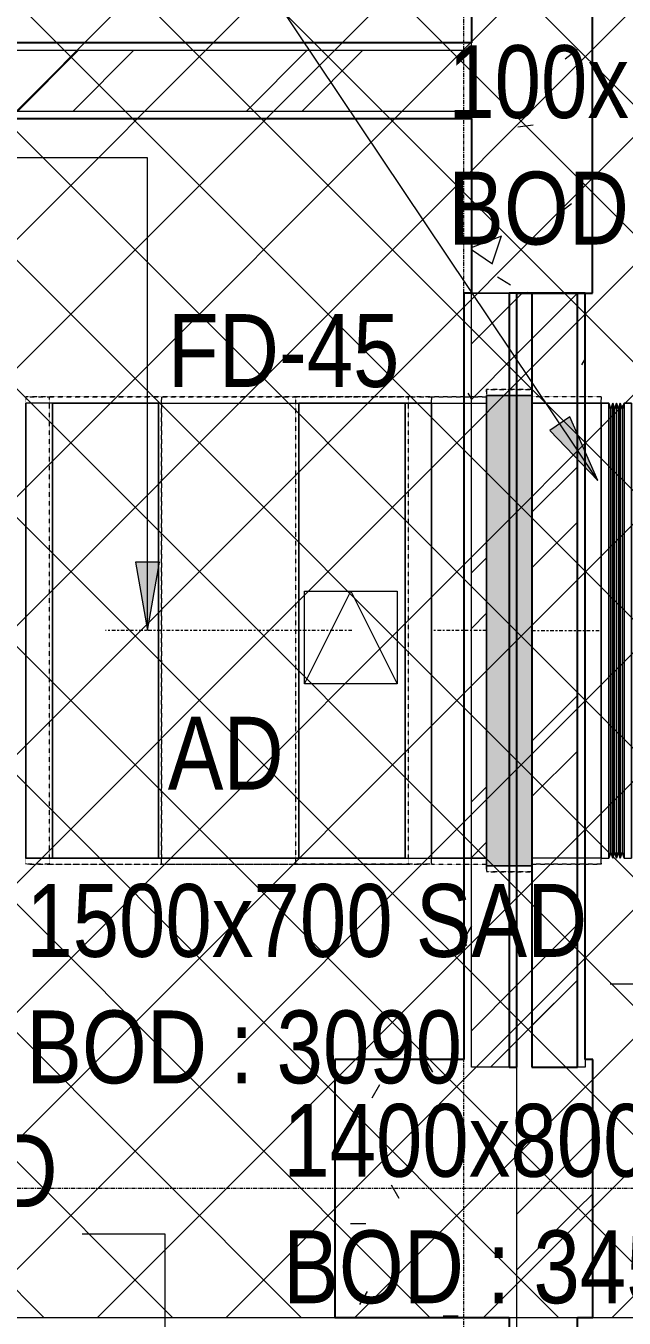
# Model space of a CAD drawing. Header units: inches. Extents: x -83664 to 20107, y -47222 to 19398.
# Drawn here: x -29416 to -27444, y -37192 to -32934 of the extents above; entities that cross this region are included whole.
import ezdxf

# ---------------------------------------------------------------- set-up
doc = ezdxf.new("R2010")
doc.units = ezdxf.units.IN
doc.header["$MEASUREMENT"] = 0
for name, pattern in [('Center', [29.999999, 12, -6, 6, -6]), ('Grid Line', [22.225, 12.7, -3.175, 3.175, -3.175]), ('Hidden 0_50', [1.0584, 0.5292, -0.5292])]:
    doc.linetypes.add(name, pattern=pattern)
doc.layers.add('A-DETL', color=7, linetype='Continuous', lineweight=18, true_color=0x00a600)
doc.layers.add('M-HVAC-DUCT', color=7, linetype='Continuous', lineweight=9, true_color=0xffe97f)
for name, color, linetype, lineweight in [('A-DETL-GENF', 7, 'Continuous', 9), ('A-WALL', 7, 'Continuous', 9), ('A-WALL-PATT', 7, 'Continuous', 25), ('G-ANNO-TEXT', 7, 'Continuous', 9), ('M-HVAC-DUCT-CNTR', 7, 'Center', 9), ('M-HVAC-DUCT-IDEN', 7, 'Continuous', 18), ('S-GRID', 7, 'Continuous', 9)]:
    doc.layers.add(name, color=color, linetype=linetype, lineweight=lineweight)
doc.styles.add('Arial Narrow_21', font='ARIALN.TTF', dxfattribs={"height": 240})
pattern_1 = [(0, (0, 0), (1219.2, 304.8), [50.292, -864.108, 50.292, -864.108, -4876.8]), (0, (0, 0), (1219.2, 304.8), [-1828.8, 50.292, -1778.508, 50.292, -864.108, -2133.6]), (0, (0, 0), (1219.2, 304.8), [-4572, 50.292, -559.308, 50.292, -1473.708]), (120, (457.2, 152.4), (-873.56454, 903.4582), [50.292, -864.108, 50.292, -864.108, -4876.8]), (120, (457.2, 152.4), (-873.56454, 903.4582), [-1828.8, 50.292, -1778.508, 50.292, -864.108, -2133.6]), (120, (457.2, 152.4), (-873.56454, 903.4582), [-4572, 50.292, -559.308, 50.292, -1473.708]), (240, (609.6, 762), (-345.63546, -1208.2582), [50.292, -864.108, 50.292, -864.108, -4876.8]), (240, (609.6, 762), (-345.63546, -1208.2582), [-1828.8, 50.292, -1778.508, 50.292, -864.108, -2133.6]), (240, (609.6, 762), (-345.63546, -1208.2582), [-4572, 50.292, -559.308, 50.292, -1473.708])]
pattern_2 = [(45, (0, 0), (-377.1708, 377.1708), []), (45, (0, 571.5), (-377.1708, 377.1708), [])]

# ---------------------------------------------------------------- blocks, each defined once
blk = doc.blocks.new('GCE-DA-Fire Damper-Rectangular - Standard-V130-FIRST FLOOR AC CONDITIONING LAYOUT - PART A')
at = {"layer": 'A-DETL-GENF', "true_color": 0xff7f00}
blk.add_hatch(color=30, dxfattribs=at).paths.add_polyline_path([(75, -775), (-75, -775), (-75, 775), (75, 775), (75, 333.6)])
at = {"layer": 'A-DETL-GENF', "color": 30, "true_color": 0xff7f00}
for p, q in [((75, 775), (-75, 775)), ((-75, 775), (-75, -775)), ((75, -775), (75, 775)), ((-75, -775), (75, -775))]:
    blk.add_line(p, q, dxfattribs=at)
at = {"layer": 'M-HVAC-DUCT', "color": 30, "true_color": 0xff7f00}
for p, q in [((-75, -775), (-75, 775)), ((-75, 775), (75, 775)), ((75, 775), (75, -775)), ((75, -775), (-75, -775))]:
    blk.add_line(p, q, dxfattribs=at)
blk = doc.blocks.new('M_Rec Elbow - Radius - 0_75W-9033286-FIRST FLOOR AC CONDITIONING LAYOUT - PART A')
at = {"layer": 'M-HVAC-DUCT', "color": 30, "true_color": 0xff7f00}
for p, q in [((123290.8, 64195.6), (122940.8, 64195.6)), ((122940.8, 64195.6), (122940.8, 62695.6)), ((122940.8, 64195.6), (123378.3, 64195.6)), ((123290.8, 62695.6), (123290.8, 64195.6)), ((123378.3, 64195.6), (123290.8, 64195.6)), ((123378.3, 64195.6), (123378.3, 62695.6)), ((123378.3, 62695.6), (123378.3, 64195.6)), ((122940.8, 62695.6), (123290.8, 62695.6)), ((122940.8, 62695.6), (123378.3, 62695.6)), ((123290.8, 62695.6), (123378.3, 62695.6))]:
    blk.add_line(p, q, dxfattribs=at)
blk = doc.blocks.new('M_Rec Elbow - Radius - 0_75W-V182-FIRST FLOOR AC CONDITIONING LAYOUT - PART A')
at = {"layer": 'M-HVAC-DUCT', "color": 30, "true_color": 0xff7f00}
for p, q in [((122040.4, 62695.6), (122040.4, 64195.6)), ((122040.4, 64195.6), (122040.4, 62695.6)), ((122127.9, 64195.6), (122040.4, 64195.6)), ((122477.9, 64195.6), (122040.4, 64195.6)), ((122127.9, 62695.6), (122127.9, 64195.6)), ((122127.9, 64195.6), (122477.9, 64195.6)), ((122477.9, 64195.6), (122477.9, 62695.6)), ((122040.4, 62695.6), (122127.9, 62695.6)), ((122477.9, 62695.6), (122040.4, 62695.6)), ((122477.9, 62695.6), (122127.9, 62695.6))]:
    blk.add_line(p, q, dxfattribs=at)
blk = doc.blocks.new('Bmt_ME_DUCRectangular Flexible connection_FCU - Standard-9576297-FIRST FLOOR AC CONDITIONING LAYOUT - PART A')
at = {"layer": 'M-HVAC-DUCT', "color": 30, "true_color": 0xff7f00}
for p, q in [((-50, -750), (-50, 750)), ((-50, 750), (-50, -750)), ((-50, 750), (-25, 750)), ((-50, 750), (-25, 750)), ((-25, -750), (-25, 750)), ((-25, 750), (-25, -750)), ((-25, 750), (-25, -750)), ((-25, -750), (-25, 750)), ((-25, 750), (-18.75, 730)), ((-18.75, 730), (-25, 750)), ((-12.5, 750), (-18.75, 730)), ((-18.75, 730), (-12.5, 750)), ((-18.75, -730), (-18.75, 730)), ((-18.75, 730), (-18.75, -730)), ((-12.5, 750), (-6.25, 730)), ((-6.25, 730), (-12.5, 750)), ((-12.5, 750), (-12.5, -750)), ((-12.5, -750), (-12.5, 750)), ((0, 750), (-6.25, 730)), ((-6.25, 730), (0, 750)), ((-6.25, 730), (-6.25, -730)), ((-6.25, 730), (-6.25, -730)), ((0, 750), (6.25, 730)), ((6.25, 730), (0, 750)), ((0, -750), (0, 750)), ((0, 750), (0, -750)), ((12.5, 750), (6.25, 730)), ((6.25, 730), (12.5, 750)), ((6.25, -730), (6.25, 730)), ((6.25, -730), (6.25, 730)), ((12.5, 750), (18.75, 730)), ((18.75, 730), (12.5, 750)), ((12.5, 750), (12.5, -750)), ((12.5, -750), (12.5, 750)), ((25, 750), (18.75, 730)), ((18.75, 730), (25, 750)), ((18.75, -730), (18.75, 730)), ((18.75, -730), (18.75, 730)), ((25, -750), (25, 750)), ((25, 750), (25, -750)), ((25, 750), (50, 750)), ((25, 750), (50, 750)), ((25, 750), (25, -750)), ((25, -750), (25, 750)), ((50, -750), (50, 750)), ((50, 750), (50, -750)), ((-25, -750), (-50, -750)), ((-50, -750), (-25, -750)), ((-25, -750), (-18.75, -730)), ((-18.75, -730), (-25, -750)), ((-12.5, -750), (-18.75, -730)), ((-18.75, -730), (-12.5, -750)), ((-12.5, -750), (-6.25, -730)), ((-6.25, -730), (-12.5, -750)), ((0, -750), (-6.25, -730)), ((-6.25, -730), (0, -750)), ((0, -750), (6.25, -730)), ((6.25, -730), (0, -750)), ((12.5, -750), (6.25, -730)), ((6.25, -730), (12.5, -750)), ((12.5, -750), (18.75, -730)), ((18.75, -730), (12.5, -750)), ((25, -750), (18.75, -730)), ((18.75, -730), (25, -750)), ((25, -750), (50, -750)), ((50, -750), (25, -750))]:
    blk.add_line(p, q, dxfattribs=at)
blk = doc.blocks.new('TEMW-SMBZ-HO-BM-HVAC-00002_rvt-1-FIRST FLOOR AC CONDITIONING LAYOUT - PART A')
at = {"layer": 'M-HVAC-DUCT', "color": 30, "linetype": 'Hidden 0_50', "true_color": 0xff7f00}
for p, q in [((122487.9, 64215.6), (122040.4, 64215.6)), ((122040.4, 64215.6), (122117.9, 64215.6)), ((122040.4, 64215.6), (122040.4, 62675.6)), ((122487.9, 64215.6), (122117.9, 64215.6)), ((122117.9, 64215.6), (122117.9, 62675.6)), ((122117.9, 64215.6), (122930.8, 64215.6)), ((122487.9, 64215.6), (122117.9, 64215.6)), ((122117.9, 64215.6), (122117.9, 62675.6)), ((122487.9, 62675.6), (122487.9, 64215.6)), ((123300.8, 64215.6), (122487.9, 64215.6)), ((122487.9, 64215.6), (122487.9, 62675.6)), ((123378.3, 64215.6), (122930.8, 64215.6)), ((122930.8, 64215.6), (123300.8, 64215.6)), ((122930.8, 62675.6), (122930.8, 64215.6)), ((122930.8, 62675.6), (122930.8, 64215.6)), ((122930.8, 64215.6), (123300.8, 64215.6)), ((123300.8, 64215.6), (123378.3, 64215.6)), ((123300.8, 64215.6), (123300.8, 62675.6)), ((123300.8, 64215.6), (123300.8, 62675.6)), ((123378.3, 64215.6), (123378.3, 62675.6)), ((123378.3, 62675.6), (123378.3, 64215.6)), ((123559.3, 64215.6), (123378.3, 64215.6)), ((123378.3, 64215.6), (123559.3, 64215.6)), ((123378.3, 62675.6), (123378.3, 64215.6)), ((123378.3, 62675.6), (123378.3, 64215.6)), ((123709.3, 64240.6), (123559.3, 64240.6)), ((123559.3, 64240.6), (123559.3, 62650.6)), ((123559.3, 62650.6), (123559.3, 64240.6)), ((123559.3, 64240.6), (123709.3, 64240.6)), ((123559.3, 64215.6), (123559.3, 62675.6)), ((123559.3, 62675.6), (123559.3, 64215.6)), ((123709.3, 62650.6), (123709.3, 64240.6)), ((123709.3, 64240.6), (123709.3, 62650.6)), ((123709.3, 62675.6), (123709.3, 64215.6)), ((123709.3, 64215.6), (123709.3, 62675.6)), ((123937.9, 64215.6), (123709.3, 64215.6)), ((123937.9, 64215.6), (123709.3, 64215.6)), ((123937.9, 62675.6), (123937.9, 64215.6)), ((123937.9, 64215.6), (123937.9, 62675.6)), ((122117.9, 62675.6), (122040.4, 62675.6)), ((122040.4, 62675.6), (122487.9, 62675.6)), ((122117.9, 62675.6), (122487.9, 62675.6)), ((122117.9, 62675.6), (122930.8, 62675.6)), ((122117.9, 62675.6), (122487.9, 62675.6)), ((122487.9, 62675.6), (123300.8, 62675.6)), ((123300.8, 62675.6), (122930.8, 62675.6)), ((122930.8, 62675.6), (123378.3, 62675.6)), ((123300.8, 62675.6), (122930.8, 62675.6)), ((123378.3, 62675.6), (123300.8, 62675.6)), ((123378.3, 62675.6), (123559.3, 62675.6)), ((123378.3, 62675.6), (123559.3, 62675.6)), ((123559.3, 62650.6), (123709.3, 62650.6)), ((123709.3, 62650.6), (123559.3, 62650.6)), ((123709.3, 62675.6), (123937.9, 62675.6)), ((123937.9, 62675.6), (123709.3, 62675.6))]:
    blk.add_line(p, q, dxfattribs=at)
at = {"layer": 'M-HVAC-DUCT', "color": 30, "true_color": 0xff7f00}
for p, q in [((122477.9, 64195.6), (122127.9, 64195.6)), ((122127.9, 64195.6), (122127.9, 62695.6)), ((122127.9, 64195.6), (122940.8, 64195.6)), ((122477.9, 62695.6), (122477.9, 64195.6)), ((122477.9, 64195.6), (123290.8, 64195.6)), ((122940.8, 62695.6), (122940.8, 64195.6)), ((122940.8, 64195.6), (123290.8, 64195.6)), ((123290.8, 64195.6), (123290.8, 62695.6)), ((123378.3, 62695.6), (123378.3, 64195.6)), ((123378.3, 64195.6), (123378.3, 62695.6)), ((123378.3, 64195.6), (123559.3, 64195.6)), ((123378.3, 64195.6), (123559.3, 64195.6)), ((123559.3, 62695.6), (123559.3, 64195.6)), ((123559.3, 64195.6), (123559.3, 62695.6)), ((123709.3, 64195.6), (123709.3, 62695.6)), ((123709.3, 62695.6), (123709.3, 64195.6)), ((123709.3, 64195.6), (123937.9, 64195.6)), ((123937.9, 64195.6), (123709.3, 64195.6)), ((123937.9, 64195.6), (123937.9, 62695.6)), ((123937.9, 62695.6), (123937.9, 64195.6)), ((122127.9, 62695.6), (122477.9, 62695.6)), ((122940.8, 62695.6), (122127.9, 62695.6)), ((122477.9, 62695.6), (123290.8, 62695.6)), ((123290.8, 62695.6), (122940.8, 62695.6)), ((123559.3, 62695.6), (123378.3, 62695.6)), ((123378.3, 62695.6), (123559.3, 62695.6)), ((123937.9, 62695.6), (123709.3, 62695.6)), ((123937.9, 62695.6), (123709.3, 62695.6))]:
    blk.add_line(p, q, dxfattribs=at)
at = {"layer": 'M-HVAC-DUCT-CNTR', "color": 30, "true_color": 0xff7f00}
for p, q in [((123115.8, 63445.6), (122302.9, 63445.6)), ((123559.3, 63445.6), (123378.3, 63445.6)), ((123709.3, 63445.6), (123937.9, 63445.6))]:
    blk.add_line(p, q, dxfattribs=at)
at = {"layer": 'M-HVAC-DUCT', "color": 6, "linetype": 'Hidden 0_50', "lineweight": 9, "true_color": 0xff00ff, "extrusion": (0, 0, -1)}
blk.add_blockref('GCE-DA-Fire Damper-Rectangular - Standard-V130-FIRST FLOOR AC CONDITIONING LAYOUT - PART A', (-123634.3, 63445.6), dxfattribs=at)
at = {"layer": 'M-HVAC-DUCT', "color": 6, "linetype": 'Hidden 0_50', "lineweight": 9, "true_color": 0xff00ff}
for name in ['M_Rec Elbow - Radius - 0_75W-V182-FIRST FLOOR AC CONDITIONING LAYOUT - PART A', 'M_Rec Elbow - Radius - 0_75W-9033286-FIRST FLOOR AC CONDITIONING LAYOUT - PART A']:
    blk.add_blockref(name, (0, 0), dxfattribs=at)
at = {"layer": 'M-HVAC-DUCT', "color": 6, "linetype": 'Hidden 0_50', "lineweight": 9, "true_color": 0xff00ff, "extrusion": (0, 0, -1), "rotation": 180}
blk.add_blockref('Bmt_ME_DUCRectangular Flexible connection_FCU - Standard-9576297-FIRST FLOOR AC CONDITIONING LAYOUT - PART A', (-123987.9, 63445.6), dxfattribs=at)
blk = doc.blocks.new('TEMW-SMBZ-HO-BM-HVAC-00002_rvt-2-FIRST FLOOR AC CONDITIONING LAYOUT - PART A')
at = {"layer": 'M-HVAC-DUCT', "color": 30, "linetype": 'Hidden 0_50', "true_color": 0xff7f00}
for p, q in [((122487.9, 64215.6), (122040.4, 64215.6)), ((122040.4, 64215.6), (122117.9, 64215.6)), ((122040.4, 64215.6), (122040.4, 62675.6)), ((122487.9, 64215.6), (122117.9, 64215.6)), ((122117.9, 64215.6), (122117.9, 62675.6)), ((122117.9, 64215.6), (122930.8, 64215.6)), ((122487.9, 64215.6), (122117.9, 64215.6)), ((122117.9, 64215.6), (122117.9, 62675.6)), ((122487.9, 62675.6), (122487.9, 64215.6)), ((123300.8, 64215.6), (122487.9, 64215.6)), ((122487.9, 64215.6), (122487.9, 62675.6)), ((123378.3, 64215.6), (122930.8, 64215.6)), ((122930.8, 64215.6), (123300.8, 64215.6)), ((122930.8, 62675.6), (122930.8, 64215.6)), ((122930.8, 62675.6), (122930.8, 64215.6)), ((122930.8, 64215.6), (123300.8, 64215.6)), ((123300.8, 64215.6), (123378.3, 64215.6)), ((123300.8, 64215.6), (123300.8, 62675.6)), ((123300.8, 64215.6), (123300.8, 62675.6)), ((123378.3, 64215.6), (123378.3, 62675.6)), ((123378.3, 62675.6), (123378.3, 64215.6)), ((123559.3, 64215.6), (123378.3, 64215.6)), ((123378.3, 64215.6), (123559.3, 64215.6)), ((123378.3, 62675.6), (123378.3, 64215.6)), ((123378.3, 62675.6), (123378.3, 64215.6)), ((123709.3, 64240.6), (123559.3, 64240.6)), ((123559.3, 64240.6), (123559.3, 62650.6)), ((123559.3, 62650.6), (123559.3, 64240.6)), ((123559.3, 64240.6), (123709.3, 64240.6)), ((123559.3, 64215.6), (123559.3, 62675.6)), ((123559.3, 62675.6), (123559.3, 64215.6)), ((123709.3, 62650.6), (123709.3, 64240.6)), ((123709.3, 64240.6), (123709.3, 62650.6)), ((123709.3, 62675.6), (123709.3, 64215.6)), ((123709.3, 64215.6), (123709.3, 62675.6)), ((123937.9, 64215.6), (123709.3, 64215.6)), ((123937.9, 64215.6), (123709.3, 64215.6)), ((123937.9, 62675.6), (123937.9, 64215.6)), ((123937.9, 64215.6), (123937.9, 62675.6)), ((122117.9, 62675.6), (122040.4, 62675.6)), ((122040.4, 62675.6), (122487.9, 62675.6)), ((122117.9, 62675.6), (122487.9, 62675.6)), ((122117.9, 62675.6), (122930.8, 62675.6)), ((122117.9, 62675.6), (122487.9, 62675.6)), ((122487.9, 62675.6), (123300.8, 62675.6)), ((123300.8, 62675.6), (122930.8, 62675.6)), ((122930.8, 62675.6), (123378.3, 62675.6)), ((123300.8, 62675.6), (122930.8, 62675.6)), ((123378.3, 62675.6), (123300.8, 62675.6)), ((123378.3, 62675.6), (123559.3, 62675.6)), ((123378.3, 62675.6), (123559.3, 62675.6)), ((123559.3, 62650.6), (123709.3, 62650.6)), ((123709.3, 62650.6), (123559.3, 62650.6)), ((123709.3, 62675.6), (123937.9, 62675.6)), ((123937.9, 62675.6), (123709.3, 62675.6))]:
    blk.add_line(p, q, dxfattribs=at)
at = {"layer": 'M-HVAC-DUCT', "color": 30, "true_color": 0xff7f00}
for p, q in [((122477.9, 64195.6), (122127.9, 64195.6)), ((122127.9, 64195.6), (122127.9, 62695.6)), ((122127.9, 64195.6), (122940.8, 64195.6)), ((122477.9, 62695.6), (122477.9, 64195.6)), ((122477.9, 64195.6), (123290.8, 64195.6)), ((122940.8, 62695.6), (122940.8, 64195.6)), ((122940.8, 64195.6), (123290.8, 64195.6)), ((123290.8, 64195.6), (123290.8, 62695.6)), ((123378.3, 62695.6), (123378.3, 64195.6)), ((123378.3, 64195.6), (123378.3, 62695.6)), ((123378.3, 64195.6), (123559.3, 64195.6)), ((123378.3, 64195.6), (123559.3, 64195.6)), ((123559.3, 62695.6), (123559.3, 64195.6)), ((123559.3, 64195.6), (123559.3, 62695.6)), ((123709.3, 64195.6), (123709.3, 62695.6)), ((123709.3, 62695.6), (123709.3, 64195.6)), ((123709.3, 64195.6), (123937.9, 64195.6)), ((123937.9, 64195.6), (123709.3, 64195.6)), ((123937.9, 64195.6), (123937.9, 62695.6)), ((123937.9, 62695.6), (123937.9, 64195.6)), ((122127.9, 62695.6), (122477.9, 62695.6)), ((122940.8, 62695.6), (122127.9, 62695.6)), ((122477.9, 62695.6), (123290.8, 62695.6)), ((123290.8, 62695.6), (122940.8, 62695.6)), ((123559.3, 62695.6), (123378.3, 62695.6)), ((123378.3, 62695.6), (123559.3, 62695.6)), ((123937.9, 62695.6), (123709.3, 62695.6)), ((123937.9, 62695.6), (123709.3, 62695.6))]:
    blk.add_line(p, q, dxfattribs=at)
at = {"layer": 'M-HVAC-DUCT-CNTR', "color": 30, "true_color": 0xff7f00}
for p, q in [((123115.8, 63445.6), (122302.9, 63445.6)), ((123559.3, 63445.6), (123378.3, 63445.6)), ((123709.3, 63445.6), (123937.9, 63445.6))]:
    blk.add_line(p, q, dxfattribs=at)
at = {"layer": 'M-HVAC-DUCT', "color": 6, "linetype": 'Hidden 0_50', "lineweight": 9, "true_color": 0xff00ff, "extrusion": (0, 0, -1)}
blk.add_blockref('GCE-DA-Fire Damper-Rectangular - Standard-V130-FIRST FLOOR AC CONDITIONING LAYOUT - PART A', (-123634.3, 63445.6), dxfattribs=at)
at = {"layer": 'M-HVAC-DUCT', "color": 6, "linetype": 'Hidden 0_50', "lineweight": 9, "true_color": 0xff00ff}
for name in ['M_Rec Elbow - Radius - 0_75W-V182-FIRST FLOOR AC CONDITIONING LAYOUT - PART A', 'M_Rec Elbow - Radius - 0_75W-9033286-FIRST FLOOR AC CONDITIONING LAYOUT - PART A']:
    blk.add_blockref(name, (0, 0), dxfattribs=at)
at = {"layer": 'M-HVAC-DUCT', "color": 6, "linetype": 'Hidden 0_50', "lineweight": 9, "true_color": 0xff00ff, "extrusion": (0, 0, -1), "rotation": 180}
blk.add_blockref('Bmt_ME_DUCRectangular Flexible connection_FCU - Standard-9576297-FIRST FLOOR AC CONDITIONING LAYOUT - PART A', (-123987.9, 63445.6), dxfattribs=at)
blk = doc.blocks.new('SMBZ_Hospital Arch Model_2026_01_29_rvt-1-FIRST FLOOR AC CONDITIONING LAYOUT - PART A')
at = {"layer": 'A-WALL-PATT', "lineweight": 9, "true_color": 0xbbbbbb}
h = blk.add_hatch(dxfattribs=at)
h.set_pattern_fill('FP_14', color=9, style=0, pattern_type=2)
h.set_pattern_definition([(50, (0, 0), (1093.1044, -95.634), [114.3, -1257.3]), (355, (0, 0), (-211.4575, 1146.341), [91.44, -1005.84]), (100.451, (91.1, -8), (881.656, 1050.7), [97.14, -1068.54]), (46.184, (0, 304.8), (1626.475, -252.257), [171.45, -1885.95]), (96.636, (135.5, 283.8), (1424.416, 1484.565), [145.71, -1602.811]), (351.184, (0, 304.8), (1424.43, 1484.551), [137.16, -1508.76]), (21, (152.4, 228.6), (909.6863, -613.591), [114.3, -1257.3]), (326, (152.4, 228.6), (370.812, 1105.129), [91.44, -1005.84]), (71.451, (228.2, 177.5), (1280.503, 491.528), [97.14, -1068.54]), (37.5, (0, 0), (18.5313, 507.3303), [50.292, -943.356, 50.292, -970.788, -1009.65]), (37.5, (0, 0), (18.5313, 507.3303), [-2014.728, 50.292, -959.358]), (7.5, (0, 0), (400.9178, 601.0836), [50.292, -531.876, 50.292, -920.496, -384.81]), (7.5, (0, 0), (400.9178, 601.0836), [-1552.956, 50.292, -334.518]), (327.5, (-339.85, 0), (813.5452, -34.3737), [50.292, -330.708, 50.292, -1138.428, -1577.34]), (327.5, (-339.85, 0), (813.5452, -34.3737), [-1569.72, 50.292, -1527.048]), (317.5, (-492.25, 0), (888.7755, 152.56), [50.292, -445.008, 50.292, -739.14, -1120.14]), (317.5, (-492.25, 0), (888.7755, 152.56), [-1284.732, 50.292, -1069.848])])
h.paths.add_polyline_path([(123659.3, 64557.7), (123909.3, 64557.7), (123909.3, 70207.7), (123509.3, 70207.7), (123509.3, 64557.7)])
h = blk.add_hatch(dxfattribs=at)
h.set_pattern_fill('FP_13', color=9, style=0, pattern_type=2)
h.set_pattern_definition(pattern_1)
h.paths.add_polyline_path([(123509.3, 65357.7), (123509.3, 65382.7), (120109.4, 65382.7), (120109.4, 65357.7), (123421.1, 65357.7)])
h = blk.add_hatch(dxfattribs=at)
h.set_pattern_fill('FP_12', color=9, style=0, pattern_type=2)
h.set_pattern_definition(pattern_2)
h.paths.add_polyline_path([(123509.3, 65157.7), (123509.3, 65357.7), (120109.4, 65357.7), (120109.4, 65157.7), (123421.1, 65157.7)])
h = blk.add_hatch(dxfattribs=at)
h.set_pattern_fill('FP_13', color=9, style=0, pattern_type=2)
h.set_pattern_definition(pattern_1)
h.paths.add_polyline_path([(123509.3, 62007.7), (123509.3, 64557.7), (123484.3, 64557.7), (123484.3, 62007.7)])
h = blk.add_hatch(dxfattribs=at)
h.set_pattern_fill('FP_12', color=9, style=0, pattern_type=2)
h.set_pattern_definition(pattern_2)
h.paths.add_polyline_path([(123634.3, 62007.7), (123659.3, 62007.7), (123659.3, 62670.6), (123559.3, 62670.6), (123559.3, 64220.6), (123659.3, 64220.6), (123659.3, 64557.7), (123509.3, 64557.7), (123509.3, 62007.7)])
h = blk.add_hatch(dxfattribs=at)
h.set_pattern_fill('FP_13', color=9, style=0, pattern_type=2)
h.set_pattern_definition(pattern_1)
h.paths.add_polyline_path([(123659.3, 58732.7), (123659.3, 62670.6), (123634.3, 62670.6), (123634.3, 58732.7)])
h.paths.add_polyline_path([(123659.3, 64220.6), (123659.3, 64557.7), (123634.3, 64557.7), (123634.3, 64220.6), (123656, 64220.6)])
h = blk.add_hatch(dxfattribs=at)
h.set_pattern_fill('FP_12', color=9, style=0, pattern_type=2)
h.set_pattern_definition(pattern_2)
h.paths.add_polyline_path([(123859.3, 58707.7), (123859.3, 64557.7), (123659.3, 64557.7), (123659.3, 64220.6), (123709.3, 64220.6), (123709.3, 62670.6), (123659.3, 62670.6), (123659.3, 58707.7)])
h.paths.add_polyline_path([(123718.9, 59707.7), (123671.8, 59707.7), (123671.8, 61157.7), (123821.8, 61157.7), (123821.8, 59707.7), (123738.9, 59707.7)])
h = blk.add_hatch(dxfattribs=at)
h.set_pattern_fill('FP_12', color=9, style=0, pattern_type=2)
h.set_pattern_definition(pattern_2)
h.paths.add_polyline_path([(123816.6, 62007.7), (123859.3, 62007.7), (123859.3, 64557.7), (123709.3, 64557.7), (123709.3, 62007.7)])
h = blk.add_hatch(dxfattribs=at)
h.set_pattern_fill('FP_13', color=9, style=0, pattern_type=2)
h.set_pattern_definition(pattern_1)
h.paths.add_polyline_path([(123884.3, 62007.7), (123884.3, 64557.7), (123859.3, 64557.7), (123859.3, 62007.7)])
h = blk.add_hatch(dxfattribs=at)
h.set_pattern_fill('FP_13', color=9, style=0, pattern_type=2)
h.set_pattern_definition(pattern_1)
h.paths.add_polyline_path([(123634.3, 61182.7), (123634.3, 62007.7), (123484.3, 62007.7), (123484.3, 62032.7), (123059.4, 62032.7), (123059.4, 61182.7), (123421.1, 61182.7)])
h = blk.add_hatch(dxfattribs=at)
h.set_pattern_fill('FP_12', color=9, style=0, pattern_type=2)
h.set_pattern_definition(pattern_2)
h.paths.add_polyline_path([(123859.3, 61182.7), (123909.4, 61182.7), (123909.4, 62032.7), (123884.3, 62032.7), (123884.3, 62007.7), (123859.3, 62007.7), (123859.3, 61259.2)])
at = {"layer": 'A-WALL', "color": 9, "lineweight": 25, "true_color": 0xbbbbbb}
for p, q in [((123509.3, 70182.7), (123509.3, 65382.7)), ((123909.3, 64557.7), (123909.3, 70207.7)), ((123509.3, 65382.7), (120109.4, 65382.7)), ((120109.4, 65132.7), (123509.3, 65132.7)), ((123509.3, 65132.7), (123509.3, 64557.7)), ((123484.3, 64557.7), (123484.3, 62032.7)), ((123509.3, 64557.7), (123484.3, 64557.7)), ((123634.3, 64557.7), (123634.3, 62007.7)), ((123859.3, 64557.7), (123634.3, 64557.7)), ((123659.3, 62007.7), (123659.3, 64557.7)), ((123659.3, 64557.7), (123909.3, 64557.7)), ((123884.3, 64557.7), (123709.3, 64557.7)), ((123709.3, 64557.7), (123709.3, 62007.7)), ((123859.3, 62007.7), (123859.3, 64557.7)), ((123884.3, 62032.7), (123884.3, 64557.7)), ((123059.4, 62032.7), (123059.4, 61182.7)), ((123484.3, 62032.7), (123059.4, 62032.7)), ((123634.3, 62007.7), (123659.3, 62007.7)), ((123709.3, 62007.7), (123859.3, 62007.7)), ((123909.4, 62032.7), (123884.3, 62032.7)), ((123909.4, 61182.7), (123909.4, 62032.7)), ((123059.4, 61182.7), (123634.3, 61182.7)), ((123634.3, 61182.7), (123634.3, 58732.7)), ((123859.3, 61182.7), (123909.4, 61182.7)), ((123859.3, 58732.7), (123859.3, 61182.7))]:
    blk.add_line(p, q, dxfattribs=at)
at = {"layer": 'A-WALL', "color": 9, "true_color": 0xbbbbbb}
for p, q in [((123509.3, 70182.7), (123509.3, 65382.7)), ((123909.3, 64557.7), (123909.3, 70207.7)), ((123509.3, 65382.7), (120109.4, 65382.7)), ((123509.3, 65357.7), (123509.3, 65382.7)), ((120109.4, 65357.7), (123509.3, 65357.7)), ((123509.3, 65157.7), (123509.3, 65357.7)), ((120109.4, 65157.7), (123509.3, 65157.7)), ((123509.3, 65132.7), (123509.3, 65157.7)), ((120109.4, 65132.7), (123509.3, 65132.7)), ((123509.3, 65132.7), (123509.3, 64557.7)), ((123484.3, 64557.7), (123484.3, 62032.7)), ((123484.3, 64557.7), (123509.3, 64557.7)), ((123509.3, 62007.7), (123509.3, 64557.7)), ((123659.3, 64557.7), (123509.3, 64557.7)), ((123509.3, 64557.7), (123659.3, 64557.7)), ((123634.3, 64557.7), (123634.3, 62007.7)), ((123659.3, 62007.7), (123659.3, 64557.7)), ((123659.3, 61182.7), (123659.3, 64557.7)), ((123709.3, 64557.7), (123709.3, 62007.7)), ((123859.3, 64557.7), (123859.3, 62007.7)), ((123859.3, 62007.7), (123859.3, 64557.7)), ((123884.3, 62032.7), (123884.3, 64557.7)), ((123909.3, 64557.7), (123884.3, 64557.7)), ((123059.4, 61182.7), (123059.4, 62032.7)), ((123059.4, 62032.7), (123484.3, 62032.7)), ((123634.3, 62007.7), (123509.3, 62007.7)), ((123659.3, 62007.7), (123634.3, 62007.7)), ((123859.3, 62007.7), (123709.3, 62007.7)), ((123884.3, 62007.7), (123859.3, 62007.7)), ((123884.3, 62032.7), (123884.3, 62007.7)), ((123884.3, 62032.7), (123909.4, 62032.7)), ((123909.4, 62032.7), (123909.4, 61182.7)), ((123634.3, 61182.7), (123059.4, 61182.7)), ((123634.3, 61182.7), (123634.3, 58732.7)), ((123659.3, 58732.7), (123659.3, 61182.7)), ((123909.4, 61182.7), (123859.3, 61182.7)), ((123859.3, 58732.7), (123859.3, 61182.7))]:
    blk.add_line(p, q, dxfattribs=at)

msp = doc.modelspace()

# ---------------------------------------------------------------- hatches: boundary and pattern name
at = {"layer": 'A-DETL-GENF', "true_color": 0xff0000}
h = msp.add_hatch(dxfattribs=at)
h.set_pattern_fill('FP_59', color=1, style=0, pattern_type=2)
h.set_pattern_definition([(45, (-151456.65, -98372.2), (-212.13203, 212.13203), []), (135, (-151456.65, -98372.2), (-212.13203, -212.13203), [])])
h.paths.add_polyline_path([(-62993, -37189.5), (-27297.3, -37189.5), (-27297.3, -98.4), (-62993, -98.4), (-62993, -33333)])
at = {"layer": 'G-ANNO-TEXT'}
msp.add_hatch(color=256, dxfattribs=at).paths.add_polyline_path([(-27529.8, -34431.5), (-27622.2, -34222.5), (-27688.1, -34266.7)])
at = {"layer": 'M-HVAC-DUCT-IDEN', "lineweight": 9}
msp.add_hatch(color=256, dxfattribs=at).paths.add_polyline_path([(-29014.9, -34926.6), (-28975.3, -34701.6), (-29054.6, -34701.6)])

# ---------------------------------------------------------------- linework, layer by layer
at = {"layer": 'A-DETL', "color": 7, "lineweight": 9}
for p, q in [((-28497, -34796.7), (-28191.6, -34796.7)), ((-28497, -35102.1), (-28497, -34796.7)), ((-28497, -35102.1), (-28344.3, -34796.7)), ((-28344.3, -34796.7), (-28191.6, -35102.1)), ((-28191.6, -34796.7), (-28191.6, -35102.1)), ((-28191.6, -35102.1), (-28497, -35102.1))]:
    msp.add_line(p, q, dxfattribs=at)
at = {"layer": 'A-DETL', "color": 1, "lineweight": 9, "true_color": 0xff0000}
msp.add_line((-62993, -37189.5), (-27297.3, -37189.5), dxfattribs=at)
at = {"layer": 'G-ANNO-TEXT'}
for p, q in [((-27529.8, -34431.5), (-29660.2, -31255.8)), ((-27622.2, -34222.5), (-27688.1, -34266.7)), ((-27529.8, -34431.5), (-27622.2, -34222.5)), ((-27688.1, -34266.7), (-27529.8, -34431.5))]:
    msp.add_line(p, q, dxfattribs=at)
at = {"layer": 'M-HVAC-DUCT-IDEN', "lineweight": 9}
for p, q in [((-29014.9, -33368.8), (-29542.8, -33368.8)), ((-29014.9, -34926.6), (-29014.9, -33368.8)), ((-28975.3, -34701.6), (-29054.6, -34701.6)), ((-29054.6, -34701.6), (-29014.9, -34926.6)), ((-29014.9, -34926.6), (-28975.3, -34701.6)), ((-27069.4, -36091.2), (-27490.2, -36091.2)), ((-28957.1, -36915.8), (-29230.4, -36915.8)), ((-28957.1, -38039.5), (-28957.1, -36915.8))]:
    msp.add_line(p, q, dxfattribs=at)
at = {"layer": 'S-GRID', "color": 254, "linetype": 'Grid Line', "true_color": 0xdcdcdc}
for p, q in [((-27972.3, -44103.7), (-27972.3, 15149.1)), ((20106.7, -36764.5), (-81517, -36764.5))]:
    msp.add_line(p, q, dxfattribs=at)

# ---------------------------------------------------------------- block references
at = {"lineweight": 5}
for name in ['SMBZ_Hospital Arch Model_2026_01_29_rvt-1-FIRST FLOOR AC CONDITIONING LAYOUT - PART A', 'TEMW-SMBZ-HO-BM-HVAC-00002_rvt-1-FIRST FLOOR AC CONDITIONING LAYOUT - PART A', 'TEMW-SMBZ-HO-BM-HVAC-00002_rvt-2-FIRST FLOOR AC CONDITIONING LAYOUT - PART A']:
    msp.add_blockref(name, (-151456.7, -98372.2), dxfattribs=at)

# ---------------------------------------------------------------- texts
at = {"layer": 'G-ANNO-TEXT', "char_height": 240, "attachment_point": 1, "style": 'Arial Narrow_21'}
for s, insert, width in [('FD-45', (-28948.2, -33883.7), 974.05), ('AD', (-28948.2, -35210.5), 481.012)]:
    msp.add_mtext(s, dxfattribs=dict(at, insert=insert, width=width))
at = {"layer": 'M-HVAC-DUCT-IDEN', "lineweight": 9, "char_height": 240, "attachment_point": 1, "style": 'Arial Narrow_21'}
for s, insert, width in [('100x100 SAD', (-28023.5, -32997.7), 2128.48), ('BOD : 3380', (-28023.5, -33414.4), 1803.797), ('1500x700 SAD', (-29414.7, -35761.6), 2320.885), ('BOD : 3090', (-29414.7, -36178.3), 1803.797), ('1400x800 RAD', (-28567.6, -36486.2), 2344.936), ('1600x700 RAD', (-31175.9, -36586.2), 2344.936), ('BOD : 3450', (-28567.6, -36902.9), 1803.797)]:
    msp.add_mtext(s, dxfattribs=dict(at, insert=insert, width=width))

doc.saveas('drawing.dxf')
